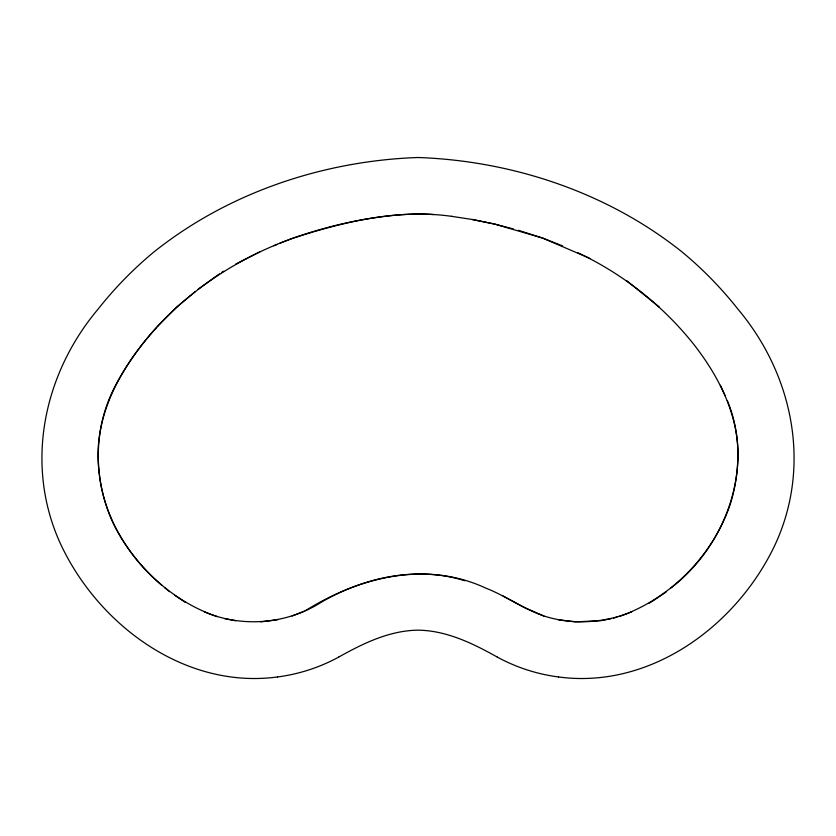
<?xml version="1.0" encoding="UTF-8"?>
<svg xmlns="http://www.w3.org/2000/svg" width="836" height="836" viewBox="0 0 836 836"><rect width="100%" height="100%" fill="white"/><g stroke="black" fill="none" stroke-linecap="round" stroke-linejoin="round"><path stroke-width="1.25" d="M156.28 327.743C121.408 366.137 92.681 416.318 98.857 469.916C102.661 515.122 127.594 556.483 161.902 585.346M157.116 326.751L176.783 306.979L195.258 291.618M198.174 289.193L219.471 273.853M671.099 587.854C726.296 545.354 754.72 466.739 727.362 400.674M652.352 601.283L666.282 591.867M221.561 272.515L223.734 271.198M235.585 264.176L259.85 251.824M648.987 603.237L651.275 602.014M338.674 657.106C363.064 643.438 389.451 630.511 418 630.166C446.549 630.511 472.936 643.438 497.326 657.106M305.527 610.593C359.281 577.049 426.109 560.235 485.904 588.168C505.947 595.963 523.493 608.984 543.87 615.965C572.441 625.192 604.041 623.144 631.692 611.847M204.412 611.879C242.168 627.93 286.905 624.231 321.494 602.108C364.318 577.321 416.568 565.658 464.764 580.738M273.759 245.774L277.291 244.342M279.652 243.38L286.717 240.517M292.13 615.986L304.45 611.137M619.257 616.487C670.451 598.586 712.408 556.076 730.079 504.798A169.687 169.687 0 0 0 737.989 453.52C737.655 413.621 718.688 376.618 694.779 345.644C663.742 306.195 623.405 274.208 578.021 252.806M613.446 618.117L616.989 617.167M611.032 618.682L601.074 620.657L575.252 621.88L558.124 619.706M260.748 621.88L277.845 619.706M277.479 676.961C184.557 689.512 97.613 624.482 60.056 542.857C24.484 464.158 43.43 374.058 98.052 309.163A378.98 378.98 0 0 1 153.887 251.991C228.291 192.583 323.229 160.826 418 157.502C512.771 160.826 607.709 192.583 682.113 251.991A378.98 378.98 0 0 1 737.948 309.163C792.57 374.058 811.516 464.158 775.944 542.857C738.387 624.482 651.443 689.512 558.521 676.961M433.581 214.559C410.246 212.866 386.89 215.573 363.89 219.44A447.814 447.814 0 0 0 313.49 231.488M451.9 216.378C398.27 208.697 344.286 221.644 293.52 238.03C219.534 264.27 152.904 315.371 115.629 385.271C92.409 428.502 93.068 481.86 114.344 525.656C135.913 567.236 172.665 601.586 217.329 616.654M451.534 216.325L472.403 219.513L494.557 224.048L513.419 228.98M224.706 618.671L235.752 620.782M472.121 219.45L494.557 224.058L542.48 238.03L589.777 258.345M518.445 230.287L543.181 238.27L562.597 245.899M543.86 615.996L524.026 607.354L503.042 596.037M174.651 595.222L185.237 602.317M626.582 280.645L659.207 307M164.734 587.687L169.468 591.606M720.371 385.271L725.293 395.93M338.674 657.106A174.87 174.87 0 0 1 277.479 676.961M558.521 676.961A174.87 174.87 0 0 1 497.326 657.106M287.887 240.036A447.814 447.814 0 0 1 312.256 231.854"/></g></svg>
